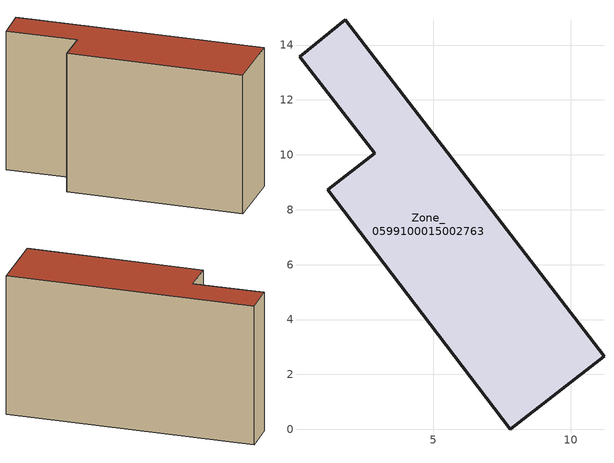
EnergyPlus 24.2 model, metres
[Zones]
Zone_0599100015002763
 floor ground (C_G): 1.15,8.73 2.86,10.06 0.13,13.57 1.79,14.93 11.22,2.66 7.8,0 z0.93
 wall outside (C_F): 2.86,10.06 1.15,8.73 7.8,0 11.22,2.66 1.79,14.93 0.13,13.57 2.86,10.06 z0.93:9.9
 roof outside (C_R): 1.79,14.93 0.13,13.57 2.86,10.06 1.15,8.73 7.8,0 11.22,2.66 z9.9
[BUILDING]
Pand.0599100015002763: North Axis=0; Terrain=City; Loads Convergence Tolerance Value=0.04; Temperature Convergence Tolerance Value=0.4; Solar Distribution=FullExterior; Maximum Number of Warmup Days=25; Minimum Number of Warmup Days=1
[Site:Location]
Rotterdam.The.Hague.AP_ZH_NLD Design_Conditions: Latitude=51.96; Longitude=4.45; Time Zone=1; Elevation=-4.5
[SITE:GROUNDTEMPERATURE:BUILDINGSURFACE]
18, 18, 18, 18, 18, 18, 18, 18, 18, 18, 18, 18
[MATERIAL] Thermal Absorptance=0.9; Solar Absorptance=0.7; Visible Absorptance=0.7
Name | Roughness | Thickness | Conductivity | Density | Specific Heat
G.TI.1975-1991 | MediumSmooth | 0.15 | 0.288461 | 540 | 1210
F.TI.1975-1991 | Rough | 0.3 | 0.230769 | 1920 | 840
R.TI.1975-1991 | MediumRough | 0.2 | 0.153846 | 1500 | 1000
[CONSTRUCTION]
C_G: G.TI.1975-1991
C_F: F.TI.1975-1991
C_R: R.TI.1975-1991
[ZONE]
Zone_0599100015002763: Type=1; Multiplier=1; Ceiling Height=Autocalculate; Volume=Autocalculate; Floor Area=autocalculate; Part of Total Floor Area=Yes
[ZONEINFILTRATION:DESIGNFLOWRATE]
Infil_Zone_0599100015002763: Zone or ZoneList or Space or SpaceList=Zone_0599100015002763; Schedule=AlwaysOn; Design Flow Rate Calculation Method=Flow/Area; Flow Rate per Floor Area=0.003; Constant Term Coefficient=1; Temperature Term Coefficient=0; Velocity Term Coefficient=0; Velocity Squared Term Coefficient=0
[HVACTEMPLATE:ZONE:IDEALLOADSAIRSYSTEM]
Zone_0599100015002763: Maximum Heating Supply Air Temperature=50; Minimum Cooling Supply Air Temperature=13; Maximum Heating Supply Air Humidity Ratio=0.0156; Minimum Cooling Supply Air Humidity Ratio=0.0077; Heating Limit=NoLimit; Cooling Limit=NoLimit; Dehumidification Control Type=ConstantSensibleHeatRatio; Cooling Sensible Heat Ratio=0.7; Dehumidification Setpoint=60; Humidification Control Type=None; Humidification Setpoint=30; Outdoor Air Method=None; Outdoor Air Flow Rate per Person=0.00944; Outdoor Air Flow Rate per Zone Floor Area=0; Outdoor Air Flow Rate per Zone=0; Demand Controlled Ventilation Type=None; Outdoor Air Economizer Type=NoEconomizer; Heat Recovery Type=None; Sensible Heat Recovery Effectiveness=0.7; Latent Heat Recovery Effectiveness=0.65
[ZONECONTROL:THERMOSTAT]
ThermostatControl_Zone_0599100015002763: Zone or ZoneList=Zone_0599100015002763; Control Type Schedule=DualSetpointControlType; Control 1=Thermostat_Zone_0599100015002763; Temperature Difference Between Cutout And Setpoint=0
[THERMOSTATSETPOINT:DUALSETPOINT]
Thermostat_Zone_0599100015002763: Heating Setpoint Temperature Schedule=HeatingSetpoint_Zone_0599100015002763; Cooling Setpoint Temperature Schedule=CoolingSetpoint_Zone_0599100015002763
[SCHEDULE:COMPACT]
HeatingSetpoint_Zone_0599100015002763: Through: 12/31, For: AllDays, Until: 24:00, 21
CoolingSetpoint_Zone_0599100015002763: Through: 12/31, For: AllDays, Until: 24:00, 24
DualSetpointControlType: Through: 12/31, For: AllDays, Until: 24:00, 4
AlwaysOn: Through: 12/31, For: AllDays, Until: 24:00, 1
